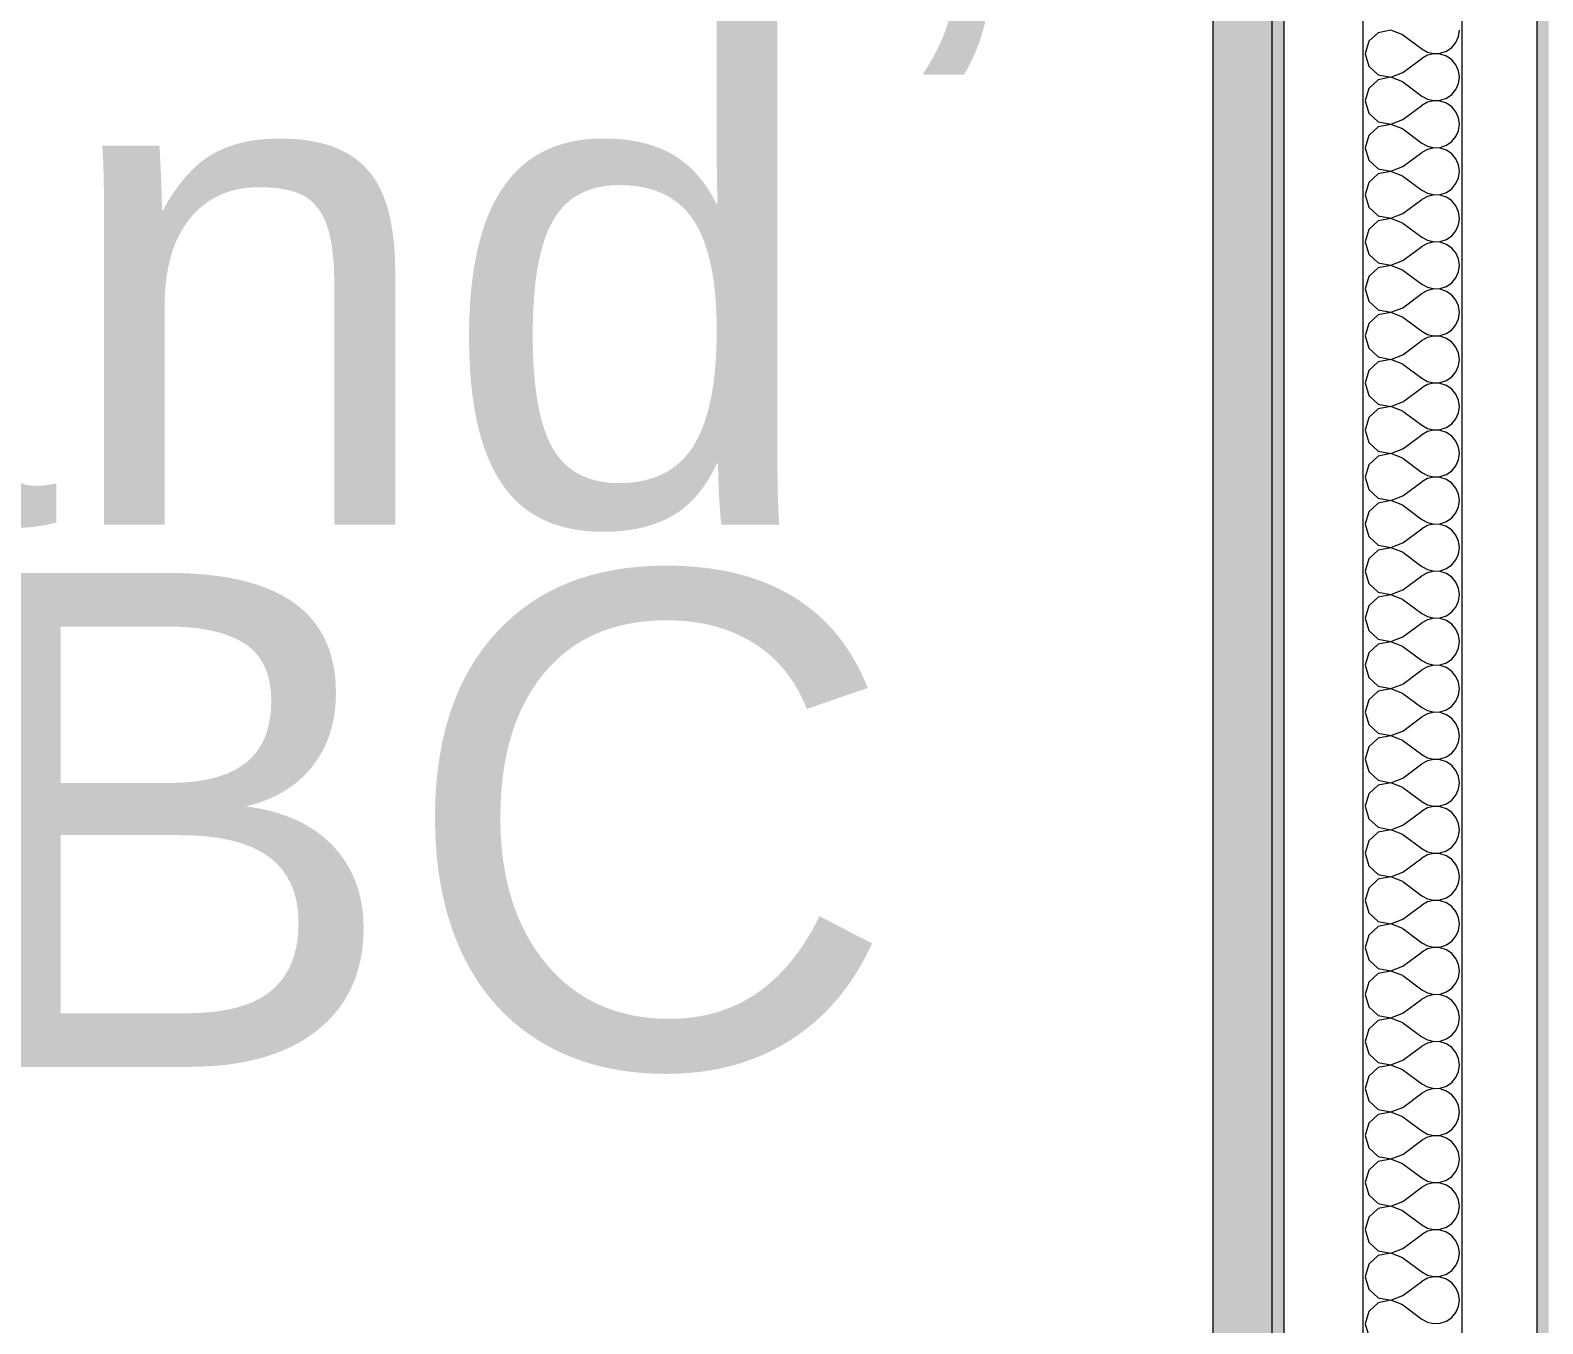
# Model space of a CAD drawing. Header units: millimetres. Extents: x -48147 to 1436659, y -488302 to 18123.
# Drawn here: x 1423619.5 to 1424002.1, y -482443.5 to -482116.1 of the extents above; entities that cross this region are included whole.
import ezdxf

# ---------------------------------------------------------------- set-up
doc = ezdxf.new("R2010")
doc.units = ezdxf.units.MM
doc.header["$MEASUREMENT"] = 0
doc.linetypes.add('Wipeout_Contour', pattern=[1000, 0, -1000])
for name, color, linetype, lineweight in [('0_Pen_No__191', 7, 'Continuous', 5), ('0_Pen_No__85', 8, 'Continuous', 20), ('New_A-25-M_Wall_Int_Pen_No__1', 7, 'Continuous', 13)]:
    doc.layers.add(name, color=color, linetype=linetype, lineweight=lineweight)
doc.layers.add('New_A-25-M_Wall_Int', color=7, linetype='Continuous')
doc.layers.add('New_A-25-M_Wall_Int_Pen_No__107', color=7, linetype='Continuous', lineweight=15, true_color=0xa6a6a6)
doc.styles.add('GENERATED_STYLE_2', font='')
doc.styles.get('GENERATED_STYLE_2').set_extended_font_data('Swis721 BT')
doc.dimstyles.new('GENERATED_STYLE__5', dxfattribs={"dimtxt": 0.18, "dimasz": 182.4, "dimexe": 0.18, "dimexo": 0.0625, "dimgap": 0.09, "dimtad": 0, "dimtih": 1, "dimtoh": 1, "dimdec": 4, "dimzin": 0, "dimdsep": 46, "dimcen": 0.09, "dimadec": 0, "dimazin": 0, "dimtfac": 1, "dimtdec": 4, "dimtmove": 0, "dimatfit": 3, "dimldrblk": 'ARROWHEAD_5', "dimfxl": 1, "dimtolj": 1, "dimtzin": 0, "dimarcsym": 0})

# ---------------------------------------------------------------- blocks, each defined once
blk = doc.blocks.new('*X440', base_point=(1424163.9, -483032.8))
at = {"layer": 'New_A-25-M_Wall_Int_Pen_No__107', "linetype": 'Continuous'}
for p, q in [((1423960.49, -482116.76), (1423958.09, -482118.95)), ((1423963.69, -482116.15), (1423960.49, -482116.76)), ((1423966.72, -482117.32), (1423963.69, -482116.15)), ((1423966.72, -482117.32), (1423971.49, -482120.89)), ((1423980.12, -482119.26), (1423980.78, -482117.76)), ((1423980.78, -482117.76), (1423981.01, -482116.13)), ((1423958.09, -482118.95), (1423957.2, -482122.08)), ((1423971.49, -482120.89), (1423972.92, -482121.69)), ((1423972.92, -482121.69), (1423974.52, -482122.06)), ((1423974.52, -482122.06), (1423976.16, -482121.98)), ((1423976.16, -482121.98), (1423977.72, -482121.45)), ((1423977.72, -482121.45), (1423979.07, -482120.52)), ((1423979.07, -482120.52), (1423980.12, -482119.26)), ((1423957.2, -482122.08), (1423958.09, -482125.21)), ((1423958.09, -482125.21), (1423960.49, -482127.41)), ((1423966.72, -482126.84), (1423971.49, -482123.27)), ((1423972.92, -482122.48), (1423971.49, -482123.27)), ((1423974.52, -482122.11), (1423972.92, -482122.48)), ((1423976.16, -482122.19), (1423974.52, -482122.11)), ((1423977.72, -482122.71), (1423976.16, -482122.19)), ((1423979.07, -482123.64), (1423977.72, -482122.71)), ((1423980.12, -482124.91), (1423979.07, -482123.64)), ((1423980.78, -482126.41), (1423980.12, -482124.91)), ((1423960.49, -482128.66), (1423958.09, -482130.86)), ((1423960.49, -482127.41), (1423963.69, -482128.01)), ((1423963.69, -482128.06), (1423960.49, -482128.66)), ((1423963.69, -482128.01), (1423966.72, -482126.84)), ((1423966.72, -482129.23), (1423963.69, -482128.06)), ((1423966.72, -482129.23), (1423971.49, -482132.8)), ((1423980.12, -482131.16), (1423980.78, -482129.66)), ((1423981.01, -482128.04), (1423980.78, -482126.41)), ((1423980.78, -482129.66), (1423981.01, -482128.04)), ((1423958.09, -482130.86), (1423957.2, -482133.99)), ((1423971.49, -482132.8), (1423972.92, -482133.59)), ((1423976.16, -482133.88), (1423977.72, -482133.36)), ((1423977.72, -482133.36), (1423979.07, -482132.43)), ((1423979.07, -482132.43), (1423980.12, -482131.16)), ((1423957.2, -482133.99), (1423958.09, -482137.12)), ((1423958.09, -482137.12), (1423960.49, -482139.31)), ((1423966.72, -482138.75), (1423971.49, -482135.18)), ((1423972.92, -482134.38), (1423971.49, -482135.18)), ((1423972.92, -482133.59), (1423974.52, -482133.96)), ((1423974.52, -482134.01), (1423972.92, -482134.38)), ((1423974.52, -482133.96), (1423976.16, -482133.88)), ((1423976.16, -482134.09), (1423974.52, -482134.01)), ((1423977.72, -482134.62), (1423976.16, -482134.09)), ((1423979.07, -482135.55), (1423977.72, -482134.62)), ((1423980.12, -482136.81), (1423979.07, -482135.55)), ((1423980.78, -482138.31), (1423980.12, -482136.81)), ((1423960.49, -482140.57), (1423958.09, -482142.76)), ((1423960.49, -482139.31), (1423963.69, -482139.92)), ((1423963.69, -482139.96), (1423960.49, -482140.57)), ((1423963.69, -482139.92), (1423966.72, -482138.75)), ((1423966.72, -482141.13), (1423963.69, -482139.96)), ((1423966.72, -482141.13), (1423971.49, -482144.7)), ((1423981.01, -482139.94), (1423980.78, -482138.31)), ((1423980.78, -482141.57), (1423981.01, -482139.94)), ((1423958.09, -482142.76), (1423957.2, -482145.89)), ((1423971.49, -482144.7), (1423972.92, -482145.5)), ((1423977.72, -482145.26), (1423979.07, -482144.33)), ((1423979.07, -482144.33), (1423980.12, -482143.07)), ((1423980.12, -482143.07), (1423980.78, -482141.57)), ((1423957.2, -482145.89), (1423958.09, -482149.02)), ((1423966.72, -482150.65), (1423971.49, -482147.08)), ((1423972.92, -482146.29), (1423971.49, -482147.08)), ((1423972.92, -482145.5), (1423974.52, -482145.87)), ((1423974.52, -482145.92), (1423972.92, -482146.29)), ((1423974.52, -482145.87), (1423976.16, -482145.79)), ((1423976.16, -482146), (1423974.52, -482145.92)), ((1423976.16, -482145.79), (1423977.72, -482145.26)), ((1423977.72, -482146.52), (1423976.16, -482146)), ((1423979.07, -482147.45), (1423977.72, -482146.52)), ((1423980.12, -482148.72), (1423979.07, -482147.45)), ((1423980.78, -482150.22), (1423980.12, -482148.72)), ((1423958.09, -482149.02), (1423960.49, -482151.22)), ((1423960.49, -482152.47), (1423958.09, -482154.67)), ((1423960.49, -482151.22), (1423963.69, -482151.82)), ((1423963.69, -482151.87), (1423960.49, -482152.47)), ((1423963.69, -482151.82), (1423966.72, -482150.65)), ((1423966.72, -482153.04), (1423963.69, -482151.87)), ((1423981.01, -482151.84), (1423980.78, -482150.22)), ((1423980.78, -482153.47), (1423981.01, -482151.84)), ((1423958.09, -482154.67), (1423957.2, -482157.8)), ((1423966.72, -482153.04), (1423971.49, -482156.61)), ((1423977.72, -482157.17), (1423979.07, -482156.24)), ((1423979.07, -482156.24), (1423980.12, -482154.97)), ((1423980.12, -482154.97), (1423980.78, -482153.47)), ((1423957.2, -482157.8), (1423958.09, -482160.93)), ((1423966.72, -482162.56), (1423971.49, -482158.99)), ((1423971.49, -482156.61), (1423972.92, -482157.4)), ((1423972.92, -482158.19), (1423971.49, -482158.99)), ((1423972.92, -482157.4), (1423974.52, -482157.77)), ((1423974.52, -482157.82), (1423972.92, -482158.19)), ((1423974.52, -482157.77), (1423976.16, -482157.69)), ((1423976.16, -482157.9), (1423974.52, -482157.82)), ((1423976.16, -482157.69), (1423977.72, -482157.17)), ((1423977.72, -482158.43), (1423976.16, -482157.9)), ((1423979.07, -482159.36), (1423977.72, -482158.43)), ((1423980.12, -482160.62), (1423979.07, -482159.36)), ((1423958.09, -482160.93), (1423960.49, -482163.12)), ((1423960.49, -482163.12), (1423963.69, -482163.73)), ((1423963.69, -482163.77), (1423960.49, -482164.38)), ((1423963.69, -482163.73), (1423966.72, -482162.56)), ((1423966.72, -482164.94), (1423963.69, -482163.77)), ((1423980.78, -482162.12), (1423980.12, -482160.62)), ((1423981.01, -482163.75), (1423980.78, -482162.12)), ((1423980.78, -482165.38), (1423981.01, -482163.75)), ((1423958.09, -482166.57), (1423957.2, -482169.7)), ((1423960.49, -482164.38), (1423958.09, -482166.57)), ((1423966.72, -482164.94), (1423971.49, -482168.51)), ((1423979.07, -482168.14), (1423980.12, -482166.88)), ((1423980.12, -482166.88), (1423980.78, -482165.38)), ((1423957.2, -482169.7), (1423958.09, -482172.83)), ((1423966.72, -482174.46), (1423971.49, -482170.89)), ((1423971.49, -482168.51), (1423972.92, -482169.31)), ((1423972.92, -482170.1), (1423971.49, -482170.89)), ((1423972.92, -482169.31), (1423974.52, -482169.68)), ((1423974.52, -482169.73), (1423972.92, -482170.1)), ((1423974.52, -482169.68), (1423976.16, -482169.6)), ((1423976.16, -482169.81), (1423974.52, -482169.73)), ((1423976.16, -482169.6), (1423977.72, -482169.07)), ((1423977.72, -482170.33), (1423976.16, -482169.81)), ((1423977.72, -482169.07), (1423979.07, -482168.14)), ((1423979.07, -482171.26), (1423977.72, -482170.33)), ((1423980.12, -482172.52), (1423979.07, -482171.26)), ((1423958.09, -482172.83), (1423960.49, -482175.03)), ((1423960.49, -482175.03), (1423963.69, -482175.63)), ((1423963.69, -482175.63), (1423966.72, -482174.46)), ((1423980.78, -482174.03), (1423980.12, -482172.52)), ((1423981.01, -482175.65), (1423980.78, -482174.03)), ((1423958.09, -482178.48), (1423957.2, -482181.61)), ((1423960.49, -482176.28), (1423958.09, -482178.48)), ((1423963.69, -482175.68), (1423960.49, -482176.28)), ((1423966.72, -482176.84), (1423963.69, -482175.68)), ((1423966.72, -482176.84), (1423971.49, -482180.42)), ((1423979.07, -482180.05), (1423980.12, -482178.78)), ((1423980.12, -482178.78), (1423980.78, -482177.28)), ((1423980.78, -482177.28), (1423981.01, -482175.65)), ((1423957.2, -482181.61), (1423958.09, -482184.74)), ((1423966.72, -482186.37), (1423971.49, -482182.8)), ((1423971.49, -482180.42), (1423972.92, -482181.21)), ((1423972.92, -482182), (1423971.49, -482182.8)), ((1423972.92, -482181.21), (1423974.52, -482181.58)), ((1423974.52, -482181.63), (1423972.92, -482182)), ((1423974.52, -482181.58), (1423976.16, -482181.5)), ((1423976.16, -482181.71), (1423974.52, -482181.63)), ((1423976.16, -482181.5), (1423977.72, -482180.98)), ((1423977.72, -482182.23), (1423976.16, -482181.71)), ((1423977.72, -482180.98), (1423979.07, -482180.05)), ((1423979.07, -482183.16), (1423977.72, -482182.23)), ((1423980.12, -482184.43), (1423979.07, -482183.16)), ((1423958.09, -482184.74), (1423960.49, -482186.93)), ((1423960.49, -482186.93), (1423963.69, -482187.53)), ((1423963.69, -482187.53), (1423966.72, -482186.37)), ((1423980.78, -482185.93), (1423980.12, -482184.43)), ((1423981.01, -482187.56), (1423980.78, -482185.93)), ((1423958.09, -482190.38), (1423957.2, -482193.51)), ((1423960.49, -482188.19), (1423958.09, -482190.38)), ((1423963.69, -482187.58), (1423960.49, -482188.19)), ((1423966.72, -482188.75), (1423963.69, -482187.58)), ((1423966.72, -482188.75), (1423971.49, -482192.32)), ((1423979.07, -482191.95), (1423980.12, -482190.69)), ((1423980.12, -482190.69), (1423980.78, -482189.19)), ((1423980.78, -482189.19), (1423981.01, -482187.56)), ((1423957.2, -482193.51), (1423958.09, -482196.64)), ((1423966.72, -482198.27), (1423971.49, -482194.7)), ((1423971.49, -482192.32), (1423972.92, -482193.12)), ((1423972.92, -482193.91), (1423971.49, -482194.7)), ((1423972.92, -482193.12), (1423974.52, -482193.49)), ((1423974.52, -482193.54), (1423972.92, -482193.91)), ((1423974.52, -482193.49), (1423976.16, -482193.41)), ((1423976.16, -482193.61), (1423974.52, -482193.54)), ((1423976.16, -482193.41), (1423977.72, -482192.88)), ((1423977.72, -482194.14), (1423976.16, -482193.61)), ((1423977.72, -482192.88), (1423979.07, -482191.95)), ((1423979.07, -482195.07), (1423977.72, -482194.14)), ((1423958.09, -482196.64), (1423960.49, -482198.84)), ((1423963.69, -482199.44), (1423966.72, -482198.27)), ((1423980.12, -482196.33), (1423979.07, -482195.07)), ((1423980.78, -482197.84), (1423980.12, -482196.33)), ((1423981.01, -482199.46), (1423980.78, -482197.84)), ((1423958.09, -482202.29), (1423957.2, -482205.42)), ((1423960.49, -482200.09), (1423958.09, -482202.29)), ((1423960.49, -482198.84), (1423963.69, -482199.44)), ((1423963.69, -482199.49), (1423960.49, -482200.09)), ((1423966.72, -482200.65), (1423963.69, -482199.49)), ((1423966.72, -482200.65), (1423971.49, -482204.23)), ((1423980.12, -482202.59), (1423980.78, -482201.09)), ((1423980.78, -482201.09), (1423981.01, -482199.46)), ((1423957.2, -482205.42), (1423958.09, -482208.55)), ((1423971.49, -482204.23), (1423972.92, -482205.02)), ((1423972.92, -482205.81), (1423971.49, -482206.61)), ((1423972.92, -482205.02), (1423974.52, -482205.39)), ((1423974.52, -482205.44), (1423972.92, -482205.81)), ((1423974.52, -482205.39), (1423976.16, -482205.31)), ((1423976.16, -482205.52), (1423974.52, -482205.44)), ((1423976.16, -482205.31), (1423977.72, -482204.79)), ((1423977.72, -482206.04), (1423976.16, -482205.52)), ((1423977.72, -482204.79), (1423979.07, -482203.86)), ((1423979.07, -482206.97), (1423977.72, -482206.04)), ((1423979.07, -482203.86), (1423980.12, -482202.59)), ((1423958.09, -482208.55), (1423960.49, -482210.74)), ((1423966.72, -482210.18), (1423971.49, -482206.61)), ((1423980.12, -482208.24), (1423979.07, -482206.97)), ((1423980.78, -482209.74), (1423980.12, -482208.24)), ((1423981.01, -482211.37), (1423980.78, -482209.74)), ((1423960.49, -482212), (1423958.09, -482214.19)), ((1423960.49, -482210.74), (1423963.69, -482211.34)), ((1423963.69, -482211.39), (1423960.49, -482212)), ((1423963.69, -482211.34), (1423966.72, -482210.18)), ((1423966.72, -482212.56), (1423963.69, -482211.39)), ((1423966.72, -482212.56), (1423971.49, -482216.13)), ((1423980.12, -482214.5), (1423980.78, -482212.99)), ((1423980.78, -482212.99), (1423981.01, -482211.37)), ((1423958.09, -482214.19), (1423957.2, -482217.32)), ((1423957.2, -482217.32), (1423958.09, -482220.45)), ((1423971.49, -482216.13), (1423972.92, -482216.92)), ((1423972.92, -482217.72), (1423971.49, -482218.51)), ((1423972.92, -482216.92), (1423974.52, -482217.3)), ((1423974.52, -482217.34), (1423972.92, -482217.72)), ((1423974.52, -482217.3), (1423976.16, -482217.22)), ((1423976.16, -482217.42), (1423974.52, -482217.34)), ((1423976.16, -482217.22), (1423977.72, -482216.69)), ((1423977.72, -482217.95), (1423976.16, -482217.42)), ((1423977.72, -482216.69), (1423979.07, -482215.76)), ((1423979.07, -482215.76), (1423980.12, -482214.5)), ((1423958.09, -482220.45), (1423960.49, -482222.64)), ((1423966.72, -482222.08), (1423971.49, -482218.51)), ((1423979.07, -482218.88), (1423977.72, -482217.95)), ((1423980.12, -482220.14), (1423979.07, -482218.88)), ((1423980.78, -482221.65), (1423980.12, -482220.14)), ((1423960.49, -482223.9), (1423958.09, -482226.1)), ((1423960.49, -482222.64), (1423963.69, -482223.25)), ((1423963.69, -482223.3), (1423960.49, -482223.9)), ((1423963.69, -482223.25), (1423966.72, -482222.08)), ((1423966.72, -482224.46), (1423963.69, -482223.3)), ((1423966.72, -482224.46), (1423971.49, -482228.04)), ((1423980.12, -482226.4), (1423980.78, -482224.9)), ((1423981.01, -482223.27), (1423980.78, -482221.65)), ((1423980.78, -482224.9), (1423981.01, -482223.27)), ((1423958.09, -482226.1), (1423957.2, -482229.23)), ((1423971.49, -482228.04), (1423972.92, -482228.83)), ((1423972.92, -482228.83), (1423974.52, -482229.2)), ((1423974.52, -482229.2), (1423976.16, -482229.12)), ((1423976.16, -482229.12), (1423977.72, -482228.6)), ((1423977.72, -482228.6), (1423979.07, -482227.67)), ((1423979.07, -482227.67), (1423980.12, -482226.4)), ((1423957.2, -482229.23), (1423958.09, -482232.35)), ((1423958.09, -482232.35), (1423960.49, -482234.55)), ((1423966.72, -482233.99), (1423971.49, -482230.42)), ((1423972.92, -482229.62), (1423971.49, -482230.42)), ((1423974.52, -482229.25), (1423972.92, -482229.62)), ((1423976.16, -482229.33), (1423974.52, -482229.25)), ((1423977.72, -482229.85), (1423976.16, -482229.33)), ((1423979.07, -482230.78), (1423977.72, -482229.85)), ((1423980.12, -482232.05), (1423979.07, -482230.78)), ((1423980.78, -482233.55), (1423980.12, -482232.05)), ((1423960.49, -482235.81), (1423958.09, -482238)), ((1423960.49, -482234.55), (1423963.69, -482235.15)), ((1423963.69, -482235.2), (1423960.49, -482235.81)), ((1423963.69, -482235.15), (1423966.72, -482233.99)), ((1423966.72, -482236.37), (1423963.69, -482235.2)), ((1423966.72, -482236.37), (1423971.49, -482239.94)), ((1423980.12, -482238.31), (1423980.78, -482236.8)), ((1423981.01, -482235.18), (1423980.78, -482233.55)), ((1423980.78, -482236.8), (1423981.01, -482235.18)), ((1423958.09, -482238), (1423957.2, -482241.13)), ((1423971.49, -482239.94), (1423972.92, -482240.73)), ((1423976.16, -482241.03), (1423977.72, -482240.5)), ((1423977.72, -482240.5), (1423979.07, -482239.57)), ((1423979.07, -482239.57), (1423980.12, -482238.31)), ((1423957.2, -482241.13), (1423958.09, -482244.26)), ((1423958.09, -482244.26), (1423960.49, -482246.45)), ((1423966.72, -482245.89), (1423971.49, -482242.32)), ((1423972.92, -482241.53), (1423971.49, -482242.32)), ((1423972.92, -482240.73), (1423974.52, -482241.11)), ((1423974.52, -482241.15), (1423972.92, -482241.53)), ((1423974.52, -482241.11), (1423976.16, -482241.03)), ((1423976.16, -482241.23), (1423974.52, -482241.15)), ((1423977.72, -482241.76), (1423976.16, -482241.23)), ((1423979.07, -482242.69), (1423977.72, -482241.76)), ((1423980.12, -482243.95), (1423979.07, -482242.69)), ((1423980.78, -482245.46), (1423980.12, -482243.95)), ((1423960.49, -482247.71), (1423958.09, -482249.91)), ((1423960.49, -482246.45), (1423963.69, -482247.06)), ((1423963.69, -482247.11), (1423960.49, -482247.71)), ((1423963.69, -482247.06), (1423966.72, -482245.89)), ((1423966.72, -482248.27), (1423963.69, -482247.11)), ((1423966.72, -482248.27), (1423971.49, -482251.84)), ((1423981.01, -482247.08), (1423980.78, -482245.46)), ((1423980.78, -482248.71), (1423981.01, -482247.08)), ((1423958.09, -482249.91), (1423957.2, -482253.04)), ((1423971.49, -482251.84), (1423972.92, -482252.64)), ((1423977.72, -482252.41), (1423979.07, -482251.48)), ((1423979.07, -482251.48), (1423980.12, -482250.21)), ((1423980.12, -482250.21), (1423980.78, -482248.71)), ((1423957.2, -482253.04), (1423958.09, -482256.16)), ((1423966.72, -482257.8), (1423971.49, -482254.23)), ((1423972.92, -482253.43), (1423971.49, -482254.23)), ((1423972.92, -482252.64), (1423974.52, -482253.01)), ((1423974.52, -482253.06), (1423972.92, -482253.43)), ((1423974.52, -482253.01), (1423976.16, -482252.93)), ((1423976.16, -482253.14), (1423974.52, -482253.06)), ((1423976.16, -482252.93), (1423977.72, -482252.41)), ((1423977.72, -482253.66), (1423976.16, -482253.14)), ((1423979.07, -482254.59), (1423977.72, -482253.66)), ((1423980.12, -482255.86), (1423979.07, -482254.59)), ((1423980.78, -482257.36), (1423980.12, -482255.86)), ((1423958.09, -482256.16), (1423960.49, -482258.36)), ((1423960.49, -482259.62), (1423958.09, -482261.81)), ((1423960.49, -482258.36), (1423963.69, -482258.96)), ((1423963.69, -482259.01), (1423960.49, -482259.62)), ((1423963.69, -482258.96), (1423966.72, -482257.8)), ((1423966.72, -482260.18), (1423963.69, -482259.01)), ((1423981.01, -482258.99), (1423980.78, -482257.36)), ((1423980.78, -482260.61), (1423981.01, -482258.99)), ((1423958.09, -482261.81), (1423957.2, -482264.94)), ((1423966.72, -482260.18), (1423971.49, -482263.75)), ((1423977.72, -482264.31), (1423979.07, -482263.38)), ((1423979.07, -482263.38), (1423980.12, -482262.12)), ((1423980.12, -482262.12), (1423980.78, -482260.61)), ((1423957.2, -482264.94), (1423958.09, -482268.07)), ((1423966.72, -482269.7), (1423971.49, -482266.13)), ((1423971.49, -482263.75), (1423972.92, -482264.54)), ((1423972.92, -482265.34), (1423971.49, -482266.13)), ((1423972.92, -482264.54), (1423974.52, -482264.92)), ((1423974.52, -482264.96), (1423972.92, -482265.34)), ((1423974.52, -482264.92), (1423976.16, -482264.84)), ((1423976.16, -482265.04), (1423974.52, -482264.96)), ((1423976.16, -482264.84), (1423977.72, -482264.31)), ((1423977.72, -482265.57), (1423976.16, -482265.04)), ((1423979.07, -482266.5), (1423977.72, -482265.57)), ((1423980.12, -482267.76), (1423979.07, -482266.5)), ((1423958.09, -482268.07), (1423960.49, -482270.26)), ((1423960.49, -482270.26), (1423963.69, -482270.87)), ((1423963.69, -482270.92), (1423960.49, -482271.52)), ((1423963.69, -482270.87), (1423966.72, -482269.7)), ((1423966.72, -482272.08), (1423963.69, -482270.92)), ((1423980.78, -482269.27), (1423980.12, -482267.76)), ((1423981.01, -482270.89), (1423980.78, -482269.27)), ((1423980.78, -482272.52), (1423981.01, -482270.89)), ((1423958.09, -482273.72), (1423957.2, -482276.84)), ((1423960.49, -482271.52), (1423958.09, -482273.72)), ((1423966.72, -482272.08), (1423971.49, -482275.65)), ((1423979.07, -482275.29), (1423980.12, -482274.02)), ((1423980.12, -482274.02), (1423980.78, -482272.52)), ((1423957.2, -482276.84), (1423958.09, -482279.97)), ((1423966.72, -482281.61), (1423971.49, -482278.04)), ((1423971.49, -482275.65), (1423972.92, -482276.45)), ((1423972.92, -482277.24), (1423971.49, -482278.04)), ((1423972.92, -482276.45), (1423974.52, -482276.82)), ((1423974.52, -482276.87), (1423972.92, -482277.24)), ((1423974.52, -482276.82), (1423976.16, -482276.74)), ((1423976.16, -482276.95), (1423974.52, -482276.87)), ((1423976.16, -482276.74), (1423977.72, -482276.22)), ((1423977.72, -482277.47), (1423976.16, -482276.95)), ((1423977.72, -482276.22), (1423979.07, -482275.29)), ((1423979.07, -482278.4), (1423977.72, -482277.47)), ((1423980.12, -482279.67), (1423979.07, -482278.4)), ((1423958.09, -482279.97), (1423960.49, -482282.17)), ((1423960.49, -482282.17), (1423963.69, -482282.77)), ((1423963.69, -482282.77), (1423966.72, -482281.61)), ((1423980.78, -482281.17), (1423980.12, -482279.67)), ((1423981.01, -482282.8), (1423980.78, -482281.17)), ((1423958.09, -482285.62), (1423957.2, -482288.75)), ((1423960.49, -482283.43), (1423958.09, -482285.62)), ((1423963.69, -482282.82), (1423960.49, -482283.43)), ((1423966.72, -482283.99), (1423963.69, -482282.82)), ((1423966.72, -482283.99), (1423971.49, -482287.56)), ((1423979.07, -482287.19), (1423980.12, -482285.93)), ((1423980.12, -482285.93), (1423980.78, -482284.42)), ((1423980.78, -482284.42), (1423981.01, -482282.8)), ((1423957.2, -482288.75), (1423958.09, -482291.88)), ((1423966.72, -482293.51), (1423971.49, -482289.94)), ((1423971.49, -482287.56), (1423972.92, -482288.35)), ((1423972.92, -482289.15), (1423971.49, -482289.94)), ((1423972.92, -482288.35), (1423974.52, -482288.73)), ((1423974.52, -482288.77), (1423972.92, -482289.15)), ((1423974.52, -482288.73), (1423976.16, -482288.65)), ((1423976.16, -482288.85), (1423974.52, -482288.77)), ((1423976.16, -482288.65), (1423977.72, -482288.12)), ((1423977.72, -482289.38), (1423976.16, -482288.85)), ((1423977.72, -482288.12), (1423979.07, -482287.19)), ((1423979.07, -482290.31), (1423977.72, -482289.38)), ((1423980.12, -482291.57), (1423979.07, -482290.31)), ((1423958.09, -482291.88), (1423960.49, -482294.07)), ((1423960.49, -482294.07), (1423963.69, -482294.68)), ((1423963.69, -482294.68), (1423966.72, -482293.51)), ((1423980.78, -482293.08), (1423980.12, -482291.57)), ((1423981.01, -482294.7), (1423980.78, -482293.08)), ((1423958.09, -482297.52), (1423957.2, -482300.65)), ((1423960.49, -482295.33), (1423958.09, -482297.52)), ((1423963.69, -482294.73), (1423960.49, -482295.33)), ((1423966.72, -482295.89), (1423963.69, -482294.73)), ((1423966.72, -482295.89), (1423971.49, -482299.46)), ((1423979.07, -482299.1), (1423980.12, -482297.83)), ((1423980.12, -482297.83), (1423980.78, -482296.33)), ((1423980.78, -482296.33), (1423981.01, -482294.7)), ((1423957.2, -482300.65), (1423958.09, -482303.78)), ((1423966.72, -482305.42), (1423971.49, -482301.84)), ((1423971.49, -482299.46), (1423972.92, -482300.26)), ((1423972.92, -482301.05), (1423971.49, -482301.84)), ((1423972.92, -482300.26), (1423974.52, -482300.63)), ((1423974.52, -482300.68), (1423972.92, -482301.05)), ((1423974.52, -482300.63), (1423976.16, -482300.55)), ((1423976.16, -482300.76), (1423974.52, -482300.68)), ((1423976.16, -482300.55), (1423977.72, -482300.03)), ((1423977.72, -482301.28), (1423976.16, -482300.76)), ((1423977.72, -482300.03), (1423979.07, -482299.1)), ((1423979.07, -482302.21), (1423977.72, -482301.28)), ((1423958.09, -482303.78), (1423960.49, -482305.98)), ((1423963.69, -482306.58), (1423966.72, -482305.42)), ((1423980.12, -482303.48), (1423979.07, -482302.21)), ((1423980.78, -482304.98), (1423980.12, -482303.48)), ((1423981.01, -482306.61), (1423980.78, -482304.98)), ((1423958.09, -482309.43), (1423957.2, -482312.56)), ((1423960.49, -482307.23), (1423958.09, -482309.43)), ((1423960.49, -482305.98), (1423963.69, -482306.58)), ((1423963.69, -482306.63), (1423960.49, -482307.23)), ((1423966.72, -482307.8), (1423963.69, -482306.63)), ((1423966.72, -482307.8), (1423971.49, -482311.37)), ((1423980.12, -482309.74), (1423980.78, -482308.23)), ((1423980.78, -482308.23), (1423981.01, -482306.61)), ((1423957.2, -482312.56), (1423958.09, -482315.69)), ((1423971.49, -482311.37), (1423972.92, -482312.16)), ((1423972.92, -482312.95), (1423971.49, -482313.75)), ((1423972.92, -482312.16), (1423974.52, -482312.53)), ((1423974.52, -482312.58), (1423972.92, -482312.95)), ((1423974.52, -482312.53), (1423976.16, -482312.46)), ((1423976.16, -482312.66), (1423974.52, -482312.58)), ((1423976.16, -482312.46), (1423977.72, -482311.93)), ((1423977.72, -482313.19), (1423976.16, -482312.66)), ((1423977.72, -482311.93), (1423979.07, -482311)), ((1423979.07, -482314.12), (1423977.72, -482313.19)), ((1423979.07, -482311), (1423980.12, -482309.74)), ((1423958.09, -482315.69), (1423960.49, -482317.88)), ((1423966.72, -482317.32), (1423971.49, -482313.75)), ((1423980.12, -482315.38), (1423979.07, -482314.12)), ((1423980.78, -482316.88), (1423980.12, -482315.38)), ((1423981.01, -482318.51), (1423980.78, -482316.88)), ((1423960.49, -482319.14), (1423958.09, -482321.33)), ((1423960.49, -482317.88), (1423963.69, -482318.49)), ((1423963.69, -482318.54), (1423960.49, -482319.14)), ((1423963.69, -482318.49), (1423966.72, -482317.32)), ((1423966.72, -482319.7), (1423963.69, -482318.54)), ((1423966.72, -482319.7), (1423971.49, -482323.27)), ((1423980.12, -482321.64), (1423980.78, -482320.14)), ((1423980.78, -482320.14), (1423981.01, -482318.51)), ((1423958.09, -482321.33), (1423957.2, -482324.46)), ((1423957.2, -482324.46), (1423958.09, -482327.59)), ((1423971.49, -482323.27), (1423972.92, -482324.07)), ((1423972.92, -482324.86), (1423971.49, -482325.65)), ((1423972.92, -482324.07), (1423974.52, -482324.44)), ((1423974.52, -482324.49), (1423972.92, -482324.86)), ((1423974.52, -482324.44), (1423976.16, -482324.36)), ((1423976.16, -482324.57), (1423974.52, -482324.49)), ((1423976.16, -482324.36), (1423977.72, -482323.84)), ((1423977.72, -482325.09), (1423976.16, -482324.57)), ((1423977.72, -482323.84), (1423979.07, -482322.91)), ((1423979.07, -482322.91), (1423980.12, -482321.64)), ((1423958.09, -482327.59), (1423960.49, -482329.79)), ((1423966.72, -482329.23), (1423971.49, -482325.65)), ((1423979.07, -482326.02), (1423977.72, -482325.09)), ((1423980.12, -482327.29), (1423979.07, -482326.02)), ((1423980.78, -482328.79), (1423980.12, -482327.29)), ((1423960.49, -482331.04), (1423958.09, -482333.24)), ((1423960.49, -482329.79), (1423963.69, -482330.39)), ((1423963.69, -482330.44), (1423960.49, -482331.04)), ((1423963.69, -482330.39), (1423966.72, -482329.23)), ((1423966.72, -482331.61), (1423963.69, -482330.44)), ((1423966.72, -482331.61), (1423971.49, -482335.18)), ((1423980.12, -482333.55), (1423980.78, -482332.04)), ((1423981.01, -482330.42), (1423980.78, -482328.79)), ((1423980.78, -482332.04), (1423981.01, -482330.42)), ((1423958.09, -482333.24), (1423957.2, -482336.37)), ((1423971.49, -482335.18), (1423972.92, -482335.97)), ((1423972.92, -482335.97), (1423974.52, -482336.34)), ((1423974.52, -482336.34), (1423976.16, -482336.26)), ((1423976.16, -482336.26), (1423977.72, -482335.74)), ((1423977.72, -482335.74), (1423979.07, -482334.81)), ((1423979.07, -482334.81), (1423980.12, -482333.55)), ((1423957.2, -482336.37), (1423958.09, -482339.5)), ((1423958.09, -482339.5), (1423960.49, -482341.69)), ((1423966.72, -482341.13), (1423971.49, -482337.56)), ((1423972.92, -482336.76), (1423971.49, -482337.56)), ((1423974.52, -482336.39), (1423972.92, -482336.76)), ((1423976.16, -482336.47), (1423974.52, -482336.39)), ((1423977.72, -482337), (1423976.16, -482336.47)), ((1423979.07, -482337.93), (1423977.72, -482337)), ((1423980.12, -482339.19), (1423979.07, -482337.93)), ((1423980.78, -482340.69), (1423980.12, -482339.19)), ((1423960.49, -482342.95), (1423958.09, -482345.14)), ((1423960.49, -482341.69), (1423963.69, -482342.3)), ((1423963.69, -482342.34), (1423960.49, -482342.95)), ((1423963.69, -482342.3), (1423966.72, -482341.13)), ((1423966.72, -482343.51), (1423963.69, -482342.34)), ((1423966.72, -482343.51), (1423971.49, -482347.08)), ((1423980.12, -482345.45), (1423980.78, -482343.95)), ((1423981.01, -482342.32), (1423980.78, -482340.69)), ((1423980.78, -482343.95), (1423981.01, -482342.32)), ((1423958.09, -482345.14), (1423957.2, -482348.27)), ((1423971.49, -482347.08), (1423972.92, -482347.88)), ((1423976.16, -482348.17), (1423977.72, -482347.64)), ((1423977.72, -482347.64), (1423979.07, -482346.71)), ((1423979.07, -482346.71), (1423980.12, -482345.45)), ((1423957.2, -482348.27), (1423958.09, -482351.4)), ((1423958.09, -482351.4), (1423960.49, -482353.6)), ((1423966.72, -482353.04), (1423971.49, -482349.46)), ((1423972.92, -482348.67), (1423971.49, -482349.46)), ((1423972.92, -482347.88), (1423974.52, -482348.25)), ((1423974.52, -482348.3), (1423972.92, -482348.67)), ((1423974.52, -482348.25), (1423976.16, -482348.17)), ((1423976.16, -482348.38), (1423974.52, -482348.3)), ((1423977.72, -482348.9), (1423976.16, -482348.38)), ((1423979.07, -482349.83), (1423977.72, -482348.9)), ((1423980.12, -482351.1), (1423979.07, -482349.83)), ((1423980.78, -482352.6), (1423980.12, -482351.1)), ((1423960.49, -482354.85), (1423958.09, -482357.05)), ((1423960.49, -482353.6), (1423963.69, -482354.2)), ((1423963.69, -482354.25), (1423960.49, -482354.85)), ((1423963.69, -482354.2), (1423966.72, -482353.04)), ((1423966.72, -482355.42), (1423963.69, -482354.25)), ((1423966.72, -482355.42), (1423971.49, -482358.99)), ((1423981.01, -482354.23), (1423980.78, -482352.6)), ((1423980.78, -482355.85), (1423981.01, -482354.23)), ((1423958.09, -482357.05), (1423957.2, -482360.18)), ((1423971.49, -482358.99), (1423972.92, -482359.78)), ((1423977.72, -482359.55), (1423979.07, -482358.62)), ((1423979.07, -482358.62), (1423980.12, -482357.35)), ((1423980.12, -482357.35), (1423980.78, -482355.85)), ((1423957.2, -482360.18), (1423958.09, -482363.31)), ((1423966.72, -482364.94), (1423971.49, -482361.37)), ((1423972.92, -482360.57), (1423971.49, -482361.37)), ((1423972.92, -482359.78), (1423974.52, -482360.15)), ((1423974.52, -482360.2), (1423972.92, -482360.57)), ((1423974.52, -482360.15), (1423976.16, -482360.07)), ((1423976.16, -482360.28), (1423974.52, -482360.2)), ((1423976.16, -482360.07), (1423977.72, -482359.55)), ((1423977.72, -482360.81), (1423976.16, -482360.28)), ((1423979.07, -482361.74), (1423977.72, -482360.81)), ((1423980.12, -482363), (1423979.07, -482361.74)), ((1423980.78, -482364.5), (1423980.12, -482363)), ((1423958.09, -482363.31), (1423960.49, -482365.5)), ((1423960.49, -482366.76), (1423958.09, -482368.95)), ((1423960.49, -482365.5), (1423963.69, -482366.11)), ((1423963.69, -482366.15), (1423960.49, -482366.76)), ((1423963.69, -482366.11), (1423966.72, -482364.94)), ((1423966.72, -482367.32), (1423963.69, -482366.15)), ((1423981.01, -482366.13), (1423980.78, -482364.5)), ((1423980.78, -482367.76), (1423981.01, -482366.13)), ((1423958.09, -482368.95), (1423957.2, -482372.08)), ((1423966.72, -482367.32), (1423971.49, -482370.89)), ((1423977.72, -482371.45), (1423979.07, -482370.52)), ((1423979.07, -482370.52), (1423980.12, -482369.26)), ((1423980.12, -482369.26), (1423980.78, -482367.76)), ((1423957.2, -482372.08), (1423958.09, -482375.21)), ((1423966.72, -482376.84), (1423971.49, -482373.27)), ((1423971.49, -482370.89), (1423972.92, -482371.69)), ((1423972.92, -482372.48), (1423971.49, -482373.27)), ((1423972.92, -482371.69), (1423974.52, -482372.06)), ((1423974.52, -482372.11), (1423972.92, -482372.48)), ((1423974.52, -482372.06), (1423976.16, -482371.98)), ((1423976.16, -482372.19), (1423974.52, -482372.11)), ((1423976.16, -482371.98), (1423977.72, -482371.45)), ((1423977.72, -482372.71), (1423976.16, -482372.19)), ((1423979.07, -482373.64), (1423977.72, -482372.71)), ((1423980.12, -482374.91), (1423979.07, -482373.64)), ((1423958.09, -482375.21), (1423960.49, -482377.41)), ((1423960.49, -482377.41), (1423963.69, -482378.01)), ((1423963.69, -482378.06), (1423960.49, -482378.66)), ((1423963.69, -482378.01), (1423966.72, -482376.84)), ((1423966.72, -482379.23), (1423963.69, -482378.06)), ((1423980.78, -482376.41), (1423980.12, -482374.91)), ((1423981.01, -482378.04), (1423980.78, -482376.41)), ((1423980.78, -482379.66), (1423981.01, -482378.04)), ((1423958.09, -482380.86), (1423957.2, -482383.99)), ((1423960.49, -482378.66), (1423958.09, -482380.86)), ((1423966.72, -482379.23), (1423971.49, -482382.8)), ((1423979.07, -482382.43), (1423980.12, -482381.16)), ((1423980.12, -482381.16), (1423980.78, -482379.66)), ((1423957.2, -482383.99), (1423958.09, -482387.12)), ((1423966.72, -482388.75), (1423971.49, -482385.18)), ((1423971.49, -482382.8), (1423972.92, -482383.59)), ((1423972.92, -482384.38), (1423971.49, -482385.18)), ((1423972.92, -482383.59), (1423974.52, -482383.96)), ((1423974.52, -482384.01), (1423972.92, -482384.38)), ((1423974.52, -482383.96), (1423976.16, -482383.88)), ((1423976.16, -482384.09), (1423974.52, -482384.01)), ((1423976.16, -482383.88), (1423977.72, -482383.36)), ((1423977.72, -482384.62), (1423976.16, -482384.09)), ((1423977.72, -482383.36), (1423979.07, -482382.43)), ((1423979.07, -482385.55), (1423977.72, -482384.62)), ((1423980.12, -482386.81), (1423979.07, -482385.55)), ((1423958.09, -482387.12), (1423960.49, -482389.31)), ((1423960.49, -482389.31), (1423963.69, -482389.92)), ((1423963.69, -482389.92), (1423966.72, -482388.75)), ((1423980.78, -482388.31), (1423980.12, -482386.81)), ((1423981.01, -482389.94), (1423980.78, -482388.31)), ((1423958.09, -482392.76), (1423957.2, -482395.89)), ((1423960.49, -482390.57), (1423958.09, -482392.76)), ((1423963.69, -482389.96), (1423960.49, -482390.57)), ((1423966.72, -482391.13), (1423963.69, -482389.96)), ((1423966.72, -482391.13), (1423971.49, -482394.7)), ((1423979.07, -482394.33), (1423980.12, -482393.07)), ((1423980.12, -482393.07), (1423980.78, -482391.57)), ((1423980.78, -482391.57), (1423981.01, -482389.94)), ((1423957.2, -482395.89), (1423958.09, -482399.02)), ((1423966.72, -482400.65), (1423971.49, -482397.08)), ((1423971.49, -482394.7), (1423972.92, -482395.5)), ((1423972.92, -482396.29), (1423971.49, -482397.08)), ((1423972.92, -482395.5), (1423974.52, -482395.87)), ((1423974.52, -482395.92), (1423972.92, -482396.29)), ((1423974.52, -482395.87), (1423976.16, -482395.79)), ((1423976.16, -482396), (1423974.52, -482395.92)), ((1423976.16, -482395.79), (1423977.72, -482395.26)), ((1423977.72, -482396.52), (1423976.16, -482396)), ((1423977.72, -482395.26), (1423979.07, -482394.33)), ((1423979.07, -482397.45), (1423977.72, -482396.52)), ((1423980.12, -482398.72), (1423979.07, -482397.45)), ((1423958.09, -482399.02), (1423960.49, -482401.22)), ((1423960.49, -482401.22), (1423963.69, -482401.82)), ((1423963.69, -482401.82), (1423966.72, -482400.65)), ((1423980.78, -482400.22), (1423980.12, -482398.72)), ((1423981.01, -482401.84), (1423980.78, -482400.22)), ((1423958.09, -482404.67), (1423957.2, -482407.8)), ((1423960.49, -482402.47), (1423958.09, -482404.67)), ((1423963.69, -482401.87), (1423960.49, -482402.47)), ((1423966.72, -482403.04), (1423963.69, -482401.87)), ((1423966.72, -482403.04), (1423971.49, -482406.61)), ((1423979.07, -482406.24), (1423980.12, -482404.97)), ((1423980.12, -482404.97), (1423980.78, -482403.47)), ((1423980.78, -482403.47), (1423981.01, -482401.84)), ((1423957.2, -482407.8), (1423958.09, -482410.93)), ((1423966.72, -482412.56), (1423971.49, -482408.99)), ((1423971.49, -482406.61), (1423972.92, -482407.4)), ((1423972.92, -482408.19), (1423971.49, -482408.99)), ((1423972.92, -482407.4), (1423974.52, -482407.77)), ((1423974.52, -482407.82), (1423972.92, -482408.19)), ((1423974.52, -482407.77), (1423976.16, -482407.69)), ((1423976.16, -482407.9), (1423974.52, -482407.82)), ((1423976.16, -482407.69), (1423977.72, -482407.17)), ((1423977.72, -482408.43), (1423976.16, -482407.9)), ((1423977.72, -482407.17), (1423979.07, -482406.24)), ((1423979.07, -482409.36), (1423977.72, -482408.43)), ((1423958.09, -482410.93), (1423960.49, -482413.12)), ((1423963.69, -482413.73), (1423966.72, -482412.56)), ((1423980.12, -482410.62), (1423979.07, -482409.36)), ((1423980.78, -482412.12), (1423980.12, -482410.62)), ((1423981.01, -482413.75), (1423980.78, -482412.12)), ((1423958.09, -482416.57), (1423957.2, -482419.7)), ((1423960.49, -482414.38), (1423958.09, -482416.57)), ((1423960.49, -482413.12), (1423963.69, -482413.73)), ((1423963.69, -482413.77), (1423960.49, -482414.38)), ((1423966.72, -482414.94), (1423963.69, -482413.77)), ((1423966.72, -482414.94), (1423971.49, -482418.51)), ((1423980.12, -482416.88), (1423980.78, -482415.38)), ((1423980.78, -482415.38), (1423981.01, -482413.75)), ((1423957.2, -482419.7), (1423958.09, -482422.83)), ((1423971.49, -482418.51), (1423972.92, -482419.31)), ((1423972.92, -482420.1), (1423971.49, -482420.89)), ((1423972.92, -482419.31), (1423974.52, -482419.68)), ((1423974.52, -482419.73), (1423972.92, -482420.1)), ((1423974.52, -482419.68), (1423976.16, -482419.6)), ((1423976.16, -482419.81), (1423974.52, -482419.73)), ((1423976.16, -482419.6), (1423977.72, -482419.07)), ((1423977.72, -482420.33), (1423976.16, -482419.81)), ((1423977.72, -482419.07), (1423979.07, -482418.14)), ((1423979.07, -482421.26), (1423977.72, -482420.33)), ((1423979.07, -482418.14), (1423980.12, -482416.88)), ((1423958.09, -482422.83), (1423960.49, -482425.03)), ((1423966.72, -482424.46), (1423971.49, -482420.89)), ((1423980.12, -482422.52), (1423979.07, -482421.26)), ((1423980.78, -482424.03), (1423980.12, -482422.52)), ((1423981.01, -482425.65), (1423980.78, -482424.03)), ((1423960.49, -482426.28), (1423958.09, -482428.48)), ((1423960.49, -482425.03), (1423963.69, -482425.63)), ((1423963.69, -482425.68), (1423960.49, -482426.28)), ((1423963.69, -482425.63), (1423966.72, -482424.46)), ((1423966.72, -482426.84), (1423963.69, -482425.68)), ((1423966.72, -482426.84), (1423971.49, -482430.42)), ((1423980.12, -482428.78), (1423980.78, -482427.28)), ((1423980.78, -482427.28), (1423981.01, -482425.65)), ((1423958.09, -482428.48), (1423957.2, -482431.61)), ((1423957.2, -482431.61), (1423958.09, -482434.74)), ((1423971.49, -482430.42), (1423972.92, -482431.21)), ((1423972.92, -482432), (1423971.49, -482432.8)), ((1423972.92, -482431.21), (1423974.52, -482431.58)), ((1423974.52, -482431.63), (1423972.92, -482432)), ((1423974.52, -482431.58), (1423976.16, -482431.5)), ((1423976.16, -482431.71), (1423974.52, -482431.63)), ((1423976.16, -482431.5), (1423977.72, -482430.98)), ((1423977.72, -482432.23), (1423976.16, -482431.71)), ((1423977.72, -482430.98), (1423979.07, -482430.05)), ((1423979.07, -482430.05), (1423980.12, -482428.78)), ((1423958.09, -482434.74), (1423960.49, -482436.93)), ((1423966.72, -482436.37), (1423971.49, -482432.8)), ((1423979.07, -482433.16), (1423977.72, -482432.23)), ((1423980.12, -482434.43), (1423979.07, -482433.16)), ((1423980.78, -482435.93), (1423980.12, -482434.43)), ((1423960.49, -482438.19), (1423958.09, -482440.38)), ((1423960.49, -482436.93), (1423963.69, -482437.53)), ((1423963.69, -482437.58), (1423960.49, -482438.19)), ((1423963.69, -482437.53), (1423966.72, -482436.37)), ((1423966.72, -482438.75), (1423963.69, -482437.58)), ((1423966.72, -482438.75), (1423971.49, -482442.32)), ((1423980.12, -482440.69), (1423980.78, -482439.19)), ((1423981.01, -482437.56), (1423980.78, -482435.93)), ((1423980.78, -482439.19), (1423981.01, -482437.56)), ((1423958.09, -482440.38), (1423957.2, -482443.51)), ((1423971.49, -482442.32), (1423972.92, -482443.12)), ((1423972.92, -482443.12), (1423974.52, -482443.49)), ((1423974.52, -482443.49), (1423976.16, -482443.41)), ((1423976.16, -482443.41), (1423977.72, -482442.88)), ((1423977.72, -482442.88), (1423979.07, -482441.95)), ((1423979.07, -482441.95), (1423980.12, -482440.69)), ((1423957.2, -482443.51), (1423958.09, -482446.64))]:
    blk.add_line(p, q, dxfattribs=at)
blk = doc.blocks.new('Section Elem_410_2', base_point=(1424163.9, -483032.8))
at = {"layer": 'New_A-25-M_Wall_Int_Pen_No__107', "linetype": 'Continuous'}
blk.add_hatch(color=256, dxfattribs=at).paths.add_polyline_path([(1423918.6, -479432.8), (1423918.6, -483032.8), (1423933.6, -483032.8), (1423933.6, -479432.8)])
at = {"layer": 'New_A-25-M_Wall_Int_Pen_No__107', "linetype": 'Continuous', "lineweight": 0, "true_color": 0x535353}
blk.add_hatch(color=251, dxfattribs=at).paths.add_polyline_path([(1423933.6, -483032.8), (1423936.6, -483032.8), (1423936.6, -479432.8), (1423933.6, -479432.8)])
at = {"layer": 'New_A-25-M_Wall_Int_Pen_No__1', "linetype": 'Continuous'}
for p, q in [((1423933.6, -479432.8), (1423933.6, -483032.8)), ((1423918.6, -480032.8), (1423918.6, -483032.8))]:
    blk.add_line(p, q, dxfattribs=at)
at = {"color": 254, "linetype": 'Wipeout_Contour', "lineweight": 0, "ltscale": 6012269.916096348}
blk.add_wipeout([(1423936.6, -483032.8), (1423956.6, -483032.8), (1423956.6, -479432.8), (1423936.6, -479432.8)], dxfattribs=at).dxf.layer = 'New_A-25-M_Wall_Int'
at = {"layer": 'New_A-25-M_Wall_Int_Pen_No__1', "linetype": 'Continuous'}
blk.add_line((1423936.6, -479432.8), (1423936.6, -483032.8), dxfattribs=at)
at = {"color": 254, "linetype": 'Wipeout_Contour', "lineweight": 0, "ltscale": 6012355.178622401}
blk.add_wipeout([(1423956.6, -483032.8), (1423981.6, -483032.8), (1423981.6, -479432.8), (1423956.6, -479432.8)], dxfattribs=at).dxf.layer = 'New_A-25-M_Wall_Int'
at = {"layer": 'New_A-25-M_Wall_Int_Pen_No__1', "linetype": 'Continuous'}
blk.add_line((1423956.6, -479432.8), (1423956.6, -483032.8), dxfattribs=at)
at = {"layer": 'New_A-25-M_Wall_Int'}
blk.add_blockref('*X440', (1424163.9, -483032.8), dxfattribs=at)
at = {"color": 254, "linetype": 'Wipeout_Contour', "lineweight": 0, "ltscale": 6012438.546540481}
blk.add_wipeout([(1423981.6, -483032.8), (1424000.6, -483032.8), (1424000.6, -479432.8), (1423981.6, -479432.8)], dxfattribs=at).dxf.layer = 'New_A-25-M_Wall_Int'
at = {"layer": 'New_A-25-M_Wall_Int_Pen_No__107', "linetype": 'Continuous', "lineweight": 0, "true_color": 0x535353}
blk.add_hatch(color=251, dxfattribs=at).paths.add_polyline_path([(1424000.6, -483032.8), (1424003.6, -483032.8), (1424003.6, -479432.8), (1424000.6, -479432.8)])
at = {"layer": 'New_A-25-M_Wall_Int_Pen_No__1', "linetype": 'Continuous'}
for p, q in [((1423981.6, -479432.8), (1423981.6, -483032.8)), ((1424000.6, -479432.8), (1424000.6, -483032.8))]:
    blk.add_line(p, q, dxfattribs=at)
blk = doc.blocks.new('ARROWHEAD_5')
at = {"color": 0, "linetype": 'Continuous', "lineweight": 0}
blk.add_line((0, 0), (-1, 0), dxfattribs=at)
blk.add_solid([(-1, 0.2679), (0, 0), (-1, -0.2679), (-1, 0.2679)], dxfattribs=at)

msp = doc.modelspace()

# ---------------------------------------------------------------- block references
at = {"layer": 'New_A-25-M_Wall_Int'}
msp.add_blockref('Section Elem_410_2', (1424163.9, -483032.8), dxfattribs=at)

# ---------------------------------------------------------------- next in the draw order: texts
at = {"layer": '0_Pen_No__191', "linetype": 'Continuous', "insert": (1421830.55, -482121.83), "char_height": 125, "width": 2166.0323, "attachment_point": 4, "line_spacing_factor": 0.658413, "style": 'GENERATED_STYLE_2'}
msp.add_mtext('\\A1;{\\fSwis721 BT|b0|i0|c0|p34;Floor construction based on 250mm thk structural slab, 100mm thk insulation and 80mm thk screed, all TBC}', dxfattribs=at)

# ---------------------------------------------------------------- next in the draw order: leaders
at = {"layer": '0_Pen_No__85', "linetype": 'Continuous', "annotation_type": 0, "has_hookline": 1, "hookline_direction": 0, "text_width": 2113.1}
msp.add_leader([(1420943.63, -483032.8), (1421567.35, -482121.83), (1421830.46, -482121.83)], dimstyle='GENERATED_STYLE__5', dxfattribs=at)

doc.saveas('drawing.dxf')
